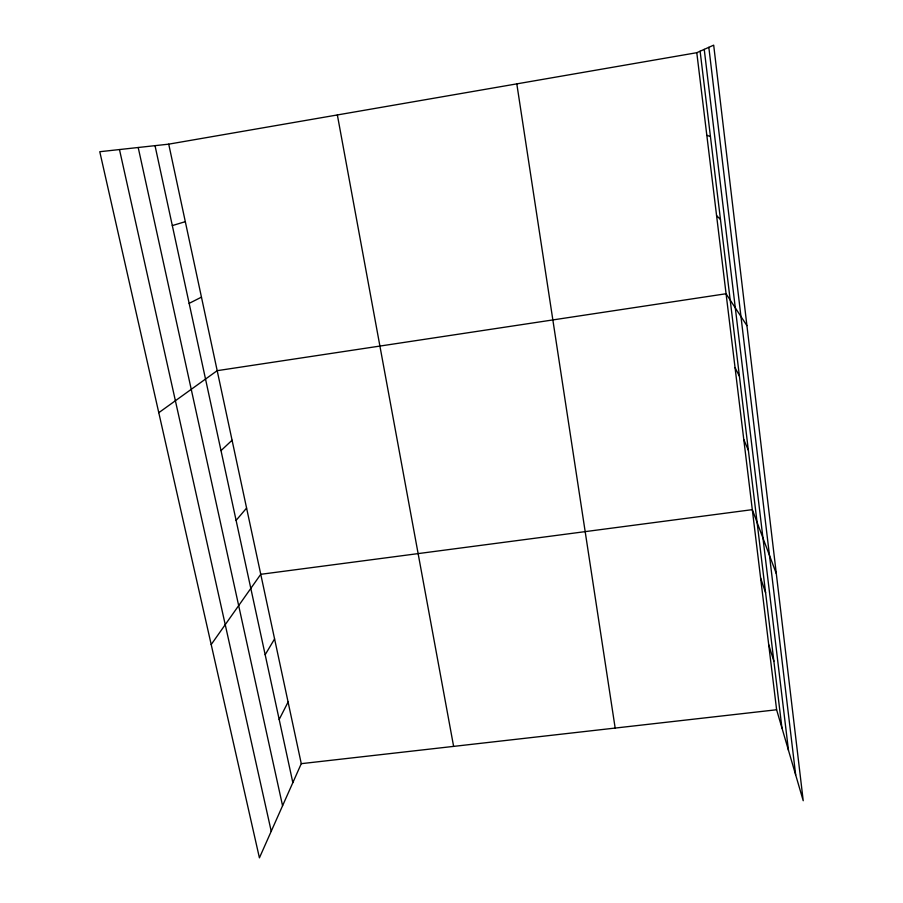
<?xml version="1.0" encoding="UTF-8"?>
<svg xmlns="http://www.w3.org/2000/svg" width="903" height="903" viewBox="0 0 903 903"><rect width="100%" height="100%" fill="white"/><g stroke="black" fill="none" stroke-linecap="round" stroke-linejoin="round"><path stroke-width="1.35" d="M168.726 144.153L301.275 763.667L259.421 857.85L99.781 151.715L168.726 144.153L696.789 52.701L713.686 45.15L803.218 800.724L776.614 709.758L696.789 52.701M279.174 719.465L288.091 702.037M265.166 654.731L274.58 638.94M211.2 644.55L260.753 574.308L752.301 509.653L776.309 573.597M236.101 520.376L246.587 508.096M221.009 450.62L232.071 440.235M158.781 412.694L217.183 370.67L726.068 293.746L746.916 325.633M189.145 303.363L201.459 297.143M172.315 225.592L185.307 221.664M301.275 763.667L776.614 709.758M706.823 135.292L710.435 136.556M716.576 215.614L720.47 219.474M735.042 367.589L739.41 376.179M743.779 439.535L748.373 450.258M760.608 578.022L765.586 592.707M768.713 644.708L773.871 661.21M119.478 149.559L271.227 831.268M138.204 147.505L282.571 805.758M155.023 145.654L292.843 782.63M337.361 114.952L453.622 746.386M516.809 83.866L615.169 728.066M700.118 51.211L781.942 727.987M708.832 47.317L795.678 774.932M704.238 49.372L788.466 750.269"/></g></svg>
